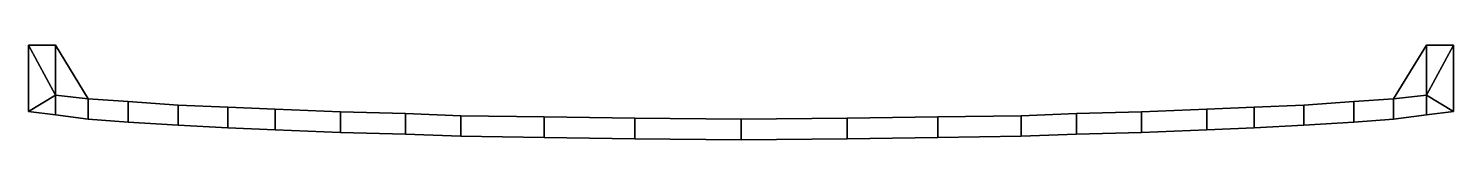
# Model space of a CAD drawing. Extents: x -246 to 246, y -33 to 0.
import ezdxf

# ---------------------------------------------------------------- set-up
doc = ezdxf.new("R2010")
doc.units = 0
doc.layers.add('METAL', color=120, linetype='CONTINUOUS')

msp = doc.modelspace()

# ---------------------------------------------------------------- meshes
at = {"layer": 'METAL'}
mesh = msp.add_polyface(dxfattribs=at)
corners = [(245.82, 0, 6.24), (245.82, 0, 6.24), (245.82, 0, 6.24), (245.82, -22.94, 1.58), (245.82, -22.94, 1.58), (245.82, -22.94, 1.58), (245.82, -22.94, 0.12), (245.82, -22.94, 0.12), (245.82, 0, 0.12), (245.82, 0, 0.12), (245.82, -22.94, -1.34), (245.82, -22.94, -1.34), (245.82, -22.94, -1.34), (245.82, 0, -6), (245.82, 0, -6), (245.82, 0, -6), (236.53, 0, 6.24), (236.53, 0, 6.24), (236.53, -17.24, 5.92), (236.53, -24.13, 1.58), (236.53, -24.13, 1.58), (236.53, -24.13, 0.12), (236.53, 0, 0.12), (236.53, -24.13, -1.34), (236.53, -24.13, -1.34), (236.53, -17.24, -5.69), (236.53, 0, -6), (236.53, 0, -6), (225.16, -18.6, 5), (225.16, -18.6, 5), (225.16, -25.53, 1.58), (225.16, -25.53, 1.58), (225.16, -25.53, 0.12), (225.16, -18.6, 0.12), (225.16, -25.53, -1.34), (225.16, -25.53, -1.34), (225.16, -18.6, -4.76), (225.16, -18.6, -4.76), (211.41, -19.51, 5), (211.41, -19.51, 5), (211.41, -26.57, 1.58), (211.41, -26.57, 1.58), (211.41, -26.57, 0.12), (211.41, -19.51, 0.12), (211.41, -26.57, -1.34), (211.41, -26.57, -1.34), (211.41, -19.51, -4.76), (211.41, -19.51, -4.76), (194.21, -20.69, 5), (194.21, -20.69, 5), (194.21, -27.69, 1.58), (194.21, -27.69, 1.58), (194.21, -27.69, 0.12), (194.21, -20.69, 0.12), (194.21, -27.69, -1.34), (194.21, -27.69, -1.34), (194.21, -20.69, -4.76), (194.21, -20.69, -4.76), (177.01, -21.44, 5), (177.01, -21.44, 5), (177.01, -28.62, 1.58), (177.01, -28.62, 1.58), (177.01, -28.62, 0.12), (177.01, -21.44, 0.12), (177.01, -28.62, -1.34), (177.01, -28.62, -1.34), (177.01, -21.44, -4.76), (177.01, -21.44, -4.76), (160.69, -22.14, 5), (160.69, -22.14, 5), (160.69, -29.28, 1.58), (160.69, -29.28, 1.58), (160.69, -29.28, 0.12), (160.69, -22.14, 0.12), (160.69, -29.28, -1.34), (160.69, -29.28, -1.34), (160.69, -22.14, -4.76), (160.69, -22.14, -4.76), (138.18, -30.15, 1.58), (138.18, -30.15, 1.58), (138.18, -30.15, 0.12), (138.18, -23.01, 5), (138.18, -23.01, 5), (138.18, -23.01, 0.12), (138.18, -30.15, -1.34), (138.18, -30.15, -1.34), (138.18, -23.01, -4.76), (138.18, -23.01, -4.76), (115.68, -23.6, 5), (115.68, -23.6, 5), (115.68, -30.73, 1.58), (115.68, -30.73, 1.58), (115.68, -30.73, 0.12), (115.68, -23.6, 0.12), (115.68, -30.73, -1.34), (115.68, -30.73, -1.34), (115.68, -23.6, -4.76), (115.68, -23.6, -4.76), (96.58, -24.38, 5), (96.58, -24.38, 5), (96.58, -31.5, 1.58), (96.58, -31.5, 1.58), (96.58, -31.5, 0.12), (96.58, -24.38, 0.12), (96.58, -31.5, -1.34), (96.58, -31.5, -1.34), (96.58, -24.38, -4.76), (96.58, -24.38, -4.76), (67.86, -24.78, 5), (67.86, -24.78, 5), (67.86, -31.9, 1.58), (67.86, -31.9, 1.58), (67.86, -31.9, 0.12), (67.86, -24.78, 0.12), (67.86, -31.9, -1.34), (67.86, -31.9, -1.34), (67.86, -24.78, -4.76), (67.86, -24.78, -4.76), (36.56, -25.28, 5), (36.56, -25.28, 5), (36.56, -32.4, 1.58), (36.56, -32.4, 1.58), (36.56, -32.4, 0.12), (36.56, -25.28, 0.12), (36.56, -32.4, -1.34), (36.56, -32.4, -1.34), (36.56, -25.28, -4.76), (36.56, -25.28, -4.76), (-0.09, -25.61, 5), (-0.09, -25.61, 5), (-0.09, -32.73, 1.58), (-0.09, -32.73, 1.58), (-0.09, -32.73, 0.12), (-0.09, -25.61, 0.12), (-0.09, -32.73, -1.34), (-0.09, -32.73, -1.34), (-0.09, -25.61, -4.76), (-0.09, -25.61, -4.76), (-36.74, -25.28, 5), (-36.74, -25.28, 5), (-36.74, -32.4, 1.58), (-36.74, -32.4, 1.58), (-36.74, -32.4, 0.12), (-36.74, -25.28, 0.12), (-36.74, -32.4, -1.34), (-36.74, -32.4, -1.34), (-36.74, -25.28, -4.76), (-36.74, -25.28, -4.76), (-68.05, -24.78, 5), (-68.05, -24.78, 5), (-68.05, -31.9, 1.58), (-68.05, -31.9, 1.58), (-68.05, -31.9, 0.12), (-68.05, -24.78, 0.12), (-68.05, -31.9, -1.34), (-68.05, -31.9, -1.34), (-68.05, -24.78, -4.76), (-68.05, -24.78, -4.76), (-96.77, -24.38, 5), (-96.77, -24.38, 5), (-96.77, -31.5, 1.58), (-96.77, -31.5, 1.58), (-96.77, -31.5, 0.12), (-96.77, -24.38, 0.12), (-96.77, -31.5, -1.34), (-96.77, -31.5, -1.34), (-96.77, -24.38, -4.76), (-96.77, -24.38, -4.76), (-115.86, -30.73, 1.58), (-115.86, -30.73, 1.58), (-115.86, -30.73, 0.12), (-115.86, -23.6, 0.12), (-115.86, -30.73, -1.34), (-115.86, -30.73, -1.34), (-115.86, -23.6, -4.76), (-115.86, -23.6, -4.76), (-115.86, -23.6, 5), (-115.86, -23.6, 5), (-138.37, -23.01, 5), (-138.37, -23.01, 5), (-138.37, -30.15, 1.58), (-138.37, -30.15, 1.58), (-138.37, -30.15, 0.12), (-138.37, -23.01, 0.12), (-138.37, -30.15, -1.34), (-138.37, -30.15, -1.34), (-138.37, -23.01, -4.76), (-138.37, -23.01, -4.76), (-160.88, -22.14, 5), (-160.88, -22.14, 5), (-160.88, -29.28, 1.58), (-160.88, -29.28, 1.58), (-160.88, -29.28, 0.12), (-160.88, -22.14, 0.12), (-160.88, -29.28, -1.34), (-160.88, -29.28, -1.34), (-160.88, -22.14, -4.76), (-160.88, -22.14, -4.76), (-177.19, -21.44, 5), (-177.19, -21.44, 5), (-177.19, -28.62, 1.58), (-177.19, -28.62, 1.58), (-177.19, -28.62, 0.12), (-177.19, -21.44, 0.12), (-177.19, -28.62, -1.34), (-177.19, -28.62, -1.34), (-177.19, -21.44, -4.76), (-177.19, -21.44, -4.76), (-194.4, -20.69, 5), (-194.4, -20.69, 5), (-194.4, -27.69, 1.58), (-194.4, -27.69, 1.58), (-194.4, -27.69, 0.12), (-194.4, -20.69, 0.12), (-194.4, -27.69, -1.34), (-194.4, -27.69, -1.34), (-194.4, -20.69, -4.76), (-194.4, -20.69, -4.76), (-211.6, -19.51, 5), (-211.6, -19.51, 5), (-211.6, -26.57, 1.58), (-211.6, -26.57, 1.58), (-211.6, -26.57, 0.12), (-211.6, -19.51, 0.12), (-211.6, -26.57, -1.34), (-211.6, -26.57, -1.34), (-211.6, -19.51, -4.76), (-211.6, -19.51, -4.76), (-225.35, -18.6, 5), (-225.35, -18.6, 5), (-225.35, -25.53, 1.58), (-225.35, -25.53, 1.58), (-225.35, -25.53, 0.12), (-225.35, -18.6, 0.12), (-225.35, -25.53, -1.34), (-225.35, -25.53, -1.34), (-225.35, -18.6, -4.76), (-225.35, -18.6, -4.76), (-236.71, 0, 6.24), (-236.71, 0, 6.24), (-236.71, -17.24, 5.92), (-236.71, -24.13, 1.58), (-236.71, -24.13, 1.58), (-236.71, -24.13, 0.12), (-236.71, 0, 0.12), (-236.71, -24.13, -1.34), (-236.71, -24.13, -1.34), (-236.71, -17.24, -5.69), (-236.71, 0, -6), (-236.71, 0, -6), (-246, 0, 6.24), (-246, 0, 6.24), (-246, 0, 6.24), (-246, -22.94, 1.58), (-246, -22.94, 1.58), (-246, -22.94, 1.58), (-246, -22.94, 0.12), (-246, -22.94, 0.12), (-246, 0, 0.12), (-246, 0, 0.12), (-246, -22.94, -1.34), (-246, -22.94, -1.34), (-246, -22.94, -1.34), (-246, 0, -6), (-246, 0, -6), (-246, 0, -6)]
mesh.append_faces([[corners[k] for k in face] for face in [(258, 244, 248, 263), (246, 243, 256, 260), (264, 247, 261, 261), (215, 212, 222, 225), (217, 214, 224, 227), (205, 202, 212, 215), (207, 204, 214, 217), (225, 222, 232, 235), (227, 224, 234, 237), (235, 232, 243, 246), (249, 237, 247, 247), (237, 234, 245, 247), (247, 245, 261, 261), (264, 249, 247, 247), (259, 265, 262, 257), (216, 226, 223, 213), (206, 216, 213, 203), (226, 236, 233, 223), (236, 248, 244, 233), (258, 250, 238, 244), (242, 253, 256, 243), (251, 254, 240, 240), (211, 221, 222, 212), (209, 219, 220, 210), (201, 211, 212, 202), (199, 209, 210, 200), (221, 231, 232, 222), (219, 229, 230, 220), (231, 242, 243, 232), (239, 240, 229, 229), (229, 240, 241, 230), (240, 254, 241, 241), (251, 240, 239, 239), (259, 257, 255, 252), (208, 213, 223, 218), (198, 203, 213, 208), (218, 223, 233, 228), (228, 233, 244, 238), (202, 205, 195, 192), (204, 207, 197, 194), (206, 203, 193, 196), (201, 202, 192, 191), (199, 200, 190, 189), (203, 198, 188, 193), (192, 195, 185, 182), (182, 185, 173, 170), (194, 197, 187, 184), (184, 187, 175, 172), (196, 193, 183, 186), (186, 183, 171, 174), (191, 192, 182, 181), (181, 182, 170, 169), (189, 190, 180, 179), (179, 180, 168, 177), (193, 188, 178, 183), (183, 178, 176, 171), (170, 173, 165, 162), (172, 175, 167, 164), (174, 171, 163, 166), (169, 170, 162, 161), (159, 177, 168, 160), (171, 176, 158, 163), (134, 132, 142, 145), (137, 135, 144, 147), (133, 136, 146, 143), (132, 130, 141, 142), (140, 131, 129, 139), (128, 133, 143, 138), (162, 165, 155, 152), (164, 167, 157, 154), (166, 163, 153, 156), (161, 162, 152, 151), (159, 160, 150, 149), (163, 158, 148, 153), (152, 155, 145, 142), (154, 157, 147, 144), (156, 153, 143, 146), (151, 152, 142, 141), (149, 150, 140, 139), (153, 148, 138, 143), (9, 15, 27, 22), (23, 12, 7, 21), (14, 11, 25, 25), (54, 44, 42, 52), (56, 46, 45, 55), (64, 54, 52, 62), (66, 56, 55, 65), (44, 34, 32, 42), (46, 36, 35, 45), (34, 23, 21, 32), (26, 25, 36, 36), (36, 25, 24, 35), (25, 11, 24, 24), (14, 25, 26, 26), (8, 6, 10, 13), (57, 53, 43, 47), (67, 63, 53, 57), (47, 43, 33, 37), (37, 33, 22, 27), (9, 22, 17, 2), (19, 21, 7, 5), (1, 18, 4, 4), (50, 52, 42, 40), (48, 51, 41, 38), (60, 62, 52, 50), (58, 61, 51, 48), (40, 42, 32, 30), (38, 41, 31, 28), (30, 32, 21, 19), (16, 28, 18, 18), (28, 31, 20, 18), (18, 20, 4, 4), (1, 16, 18, 18), (8, 0, 3, 6), (49, 39, 43, 53), (59, 49, 53, 63), (39, 29, 33, 43), (29, 17, 22, 33), (62, 72, 74, 64), (65, 75, 76, 66), (67, 77, 73, 63), (60, 70, 72, 62), (58, 68, 71, 61), (63, 73, 69, 59), (72, 80, 84, 74), (80, 92, 94, 84), (75, 85, 86, 76), (85, 95, 96, 86), (77, 87, 83, 73), (87, 97, 93, 83), (70, 78, 80, 72), (78, 90, 92, 80), (68, 81, 79, 71), (81, 88, 91, 79), (73, 83, 82, 69), (83, 93, 89, 82), (92, 102, 104, 94), (95, 105, 106, 96), (97, 107, 103, 93), (90, 100, 102, 92), (98, 101, 91, 88), (93, 103, 99, 89), (124, 122, 132, 134), (125, 135, 137, 126), (123, 127, 136, 133), (120, 130, 132, 122), (118, 129, 131, 121), (119, 123, 133, 128), (102, 112, 114, 104), (105, 115, 116, 106), (107, 117, 113, 103), (100, 110, 112, 102), (98, 108, 111, 101), (103, 113, 109, 99), (112, 122, 124, 114), (115, 125, 126, 116), (117, 127, 123, 113), (110, 120, 122, 112), (108, 118, 121, 111), (113, 123, 119, 109)]])

doc.saveas('drawing.dxf')
